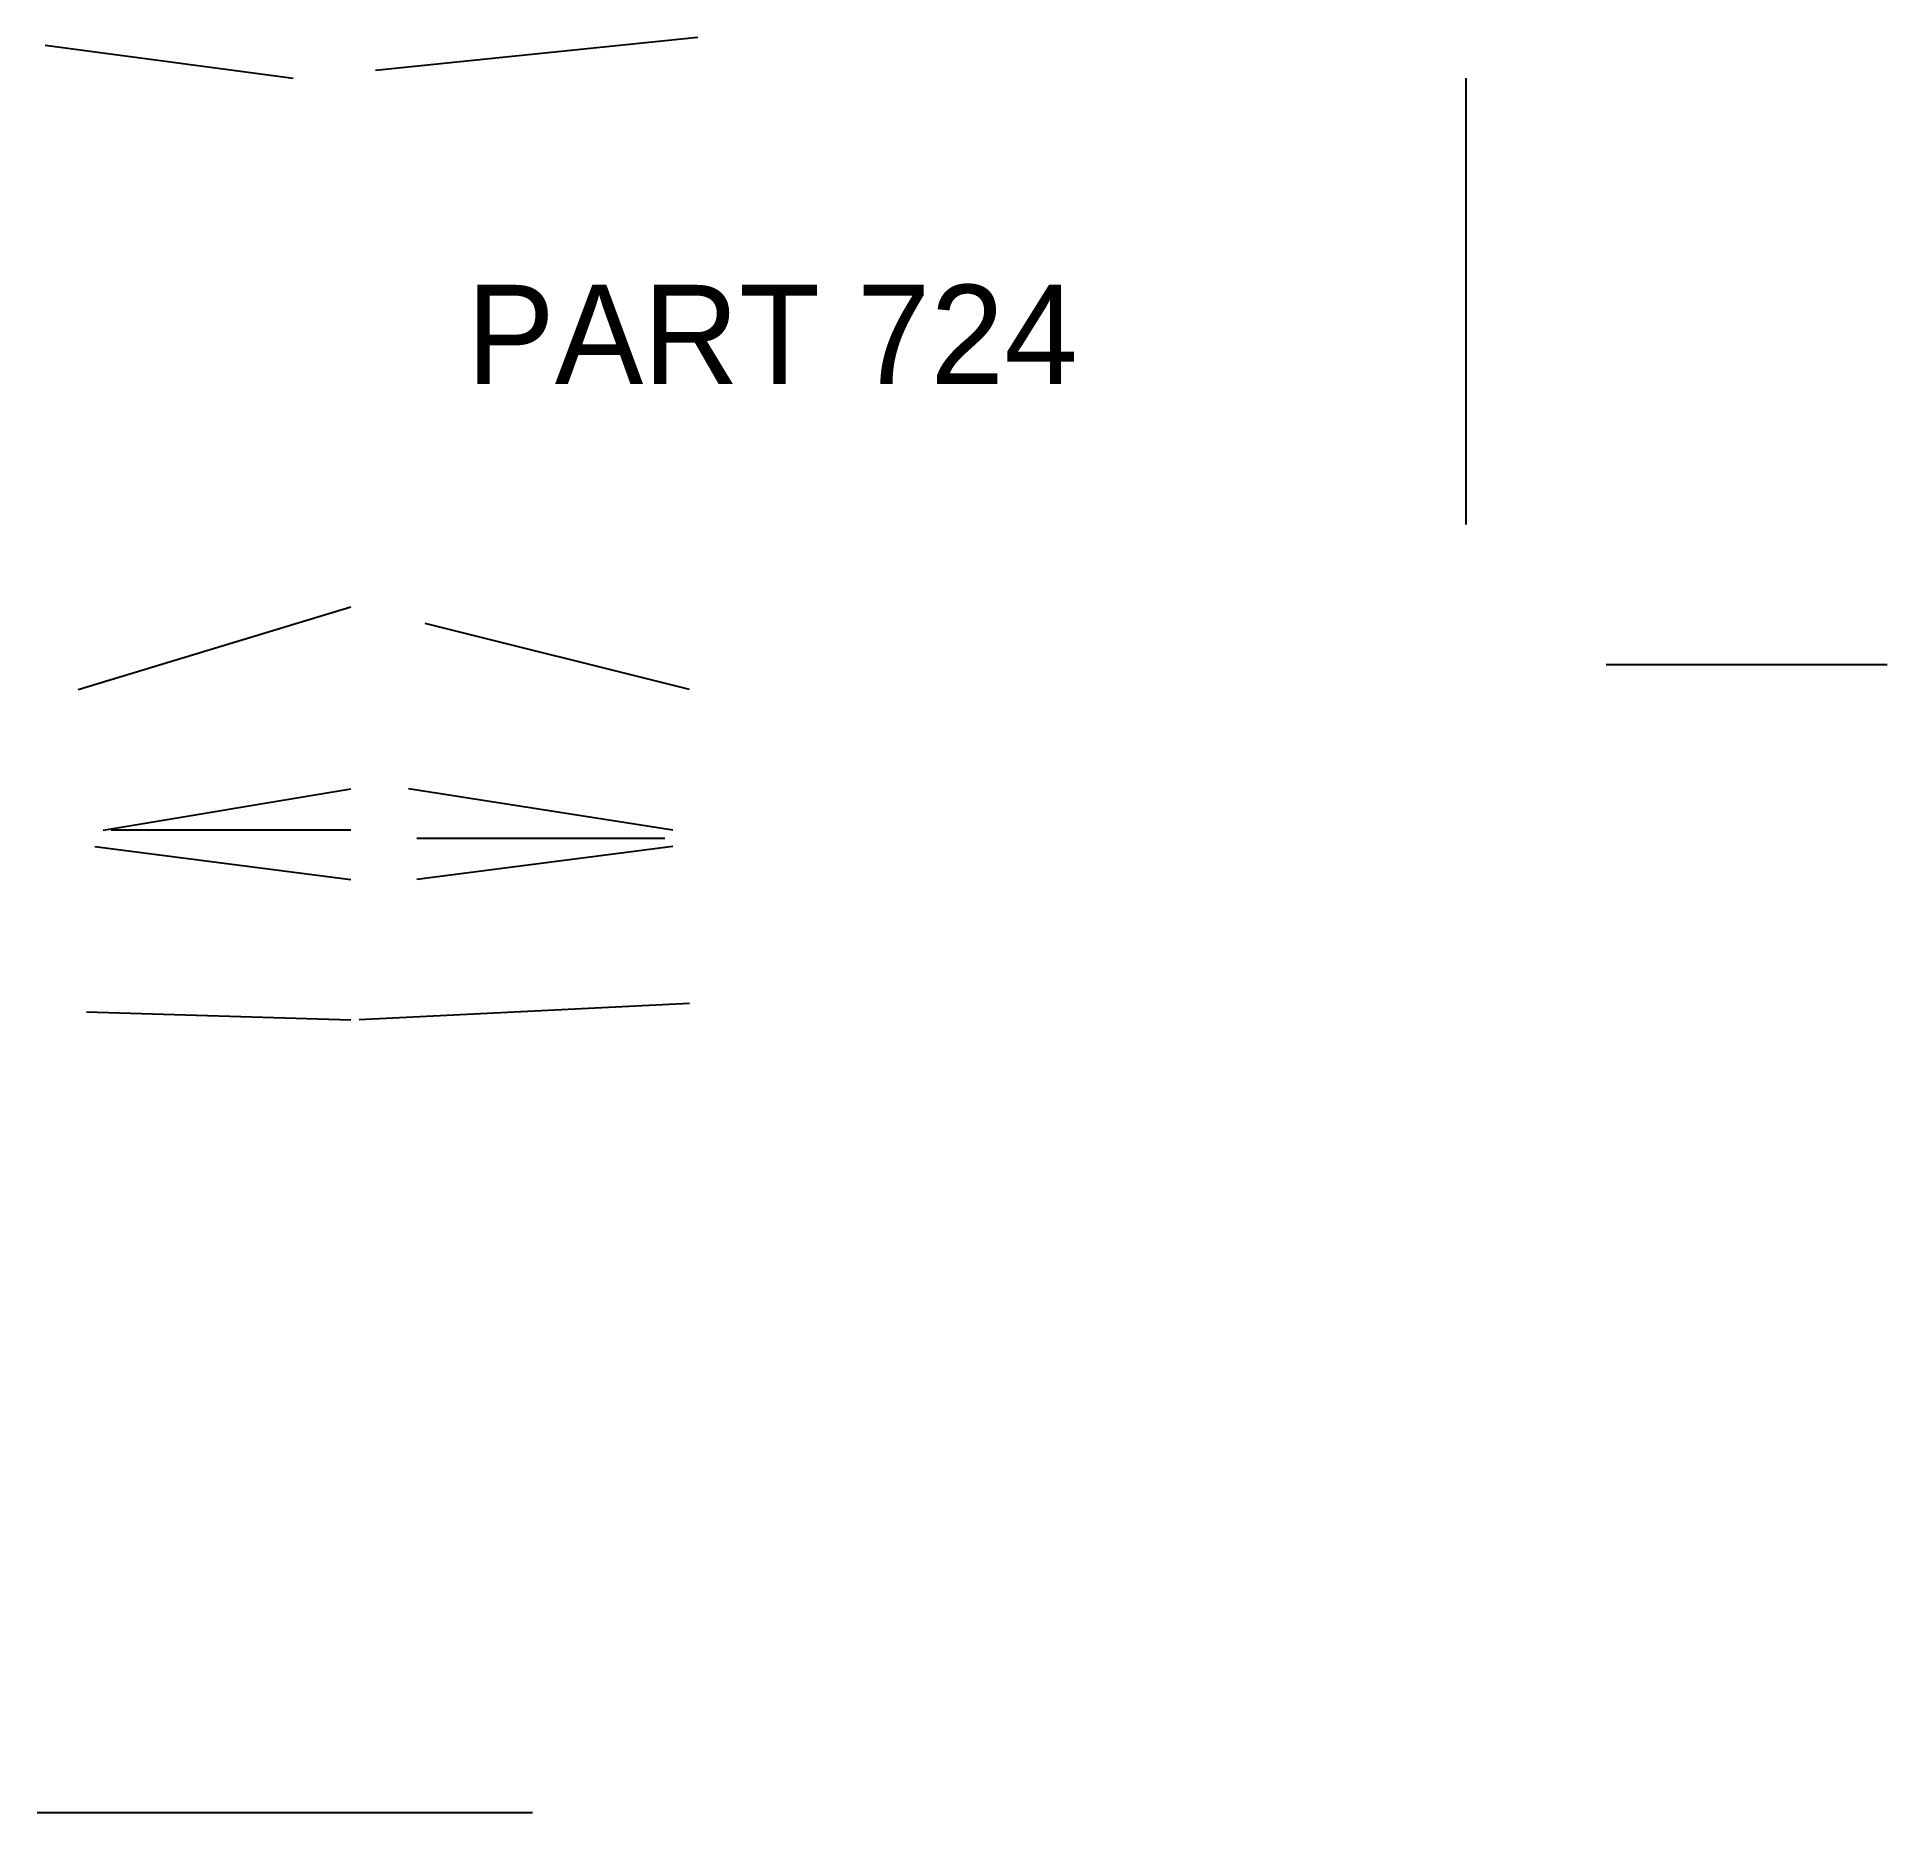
# Model space of a CAD drawing. Header units: millimetres. Extents: x 80 to 304, y 476 to 691.
import ezdxf

# ---------------------------------------------------------------- set-up
doc = ezdxf.new("R2010")
doc.units = ezdxf.units.MM
doc.layers.add('ANNOTATIONS', color=3, linetype='Continuous')
doc.layers.add('GEOMETRY', color=7, linetype='Continuous')

msp = doc.modelspace()

# ---------------------------------------------------------------- linework, layer by layer
at = {"layer": 'GEOMETRY'}
for points in [[(81, 690), (111, 686)], [(121, 687), (160, 691)], [(253, 686), (253, 632)], [(85, 612), (118, 622)], [(159, 612), (127, 620)], [(304, 615), (270, 615)], [(88, 595), (118, 600)], [(157, 595), (125, 600)], [(118, 595), (89, 595)], [(126, 594), (156, 594)], [(87, 593), (118, 589)], [(157, 593), (126, 589)], [(159, 574), (119, 572)], [(86, 573), (118, 572)], [(140, 476), (80, 476)]]:
    msp.add_lwpolyline(points, dxfattribs=at)

# ---------------------------------------------------------------- texts
at = {"layer": 'ANNOTATIONS'}
msp.add_text('PART 724', height=12, dxfattribs=at).set_placement((132, 649))

doc.saveas('drawing.dxf')
